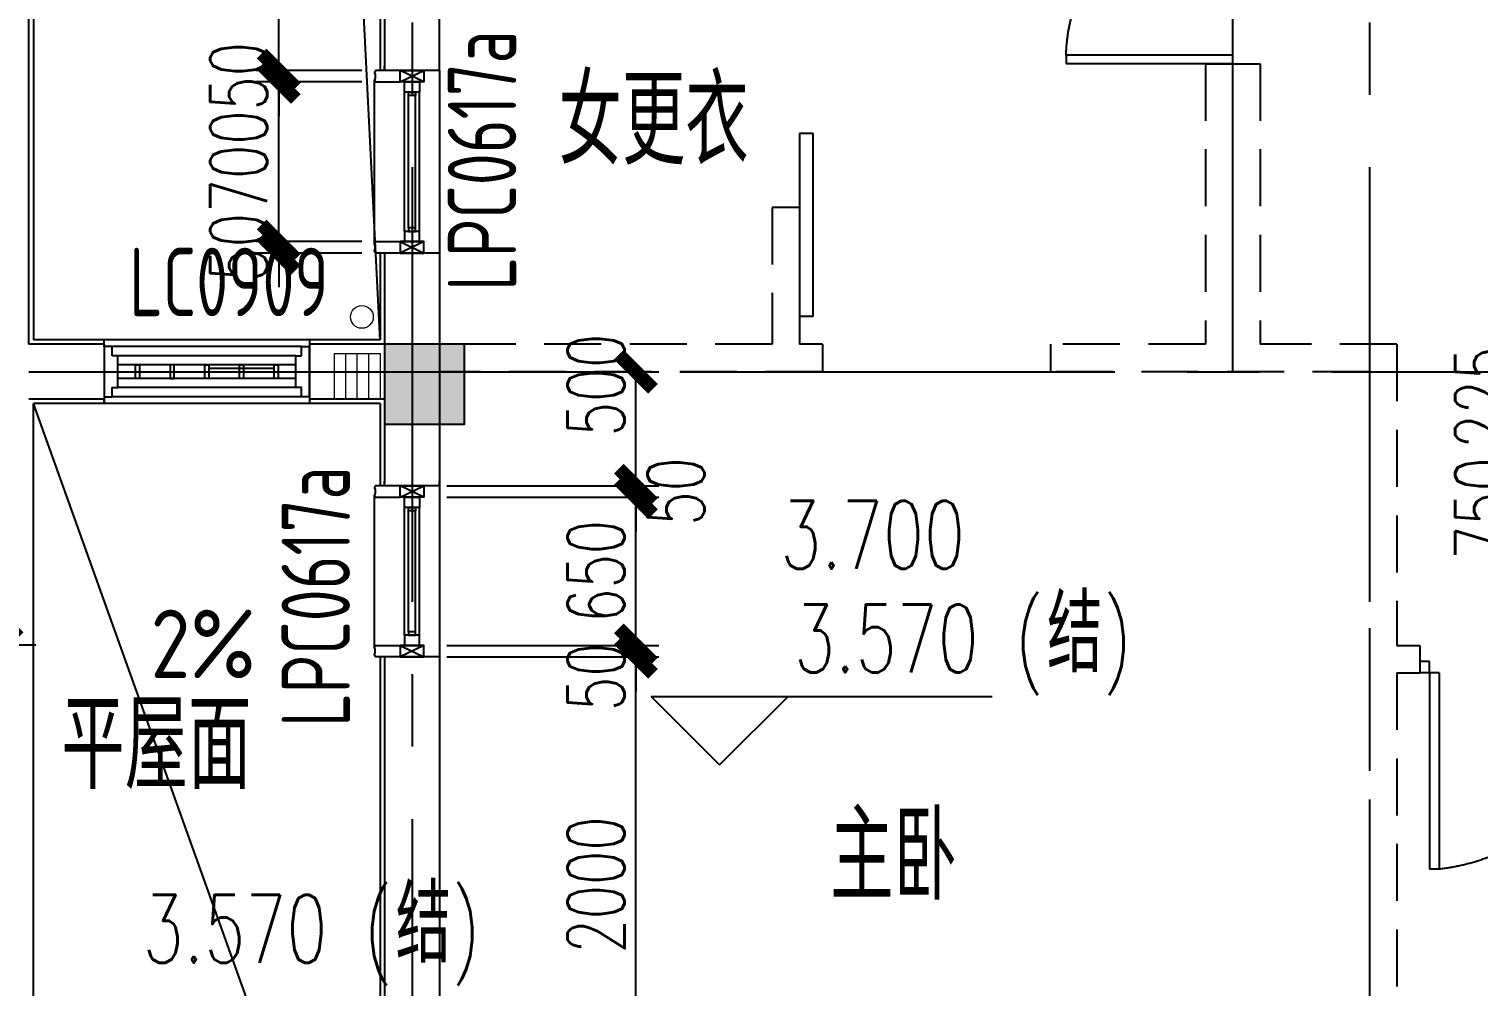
# Model space of a CAD drawing. Extents: x 296441 to 853063, y 459050 to 1117990.
# Drawn here: x 620218 to 626574, y 653177 to 657372 of the extents above; entities that cross this region are included whole.
import ezdxf

# ---------------------------------------------------------------- set-up
doc = ezdxf.new("R2010")
doc.units = 0
doc.header["$LTSCALE"] = 1000
for name, pattern in [('14-GRID$0$CENTER2', [28.575, 19.05, -3.175, 3.175, -3.175]), ('DZ-3-PLAN-FL01$0$DASHED2', [0.375, 0.25, -0.125]), ('E2-E3-FL02$0$E1-FL02$0$$5$CENTER2', [28.575, 19.05, -3.175, 3.175, -3.175]), ('E2-E3-FL02$0$E1-FL02$0$HIDDEN2', [4.7625, 3.175, -1.5875])]:
    doc.linetypes.add(name, pattern=pattern)
for name, color, linetype in [('0-COL-H1', 170, 'Continuous'), ('14-GRID$0$G-GRID', 9, '14-GRID$0$CENTER2'), ('DIM_ELEV', 3, 'Continuous'), ('DIM_SYMB', 3, 'Continuous'), ('DZ-3-PLAN-FL01$0$A-WALL', 1, 'Continuous'), ('DZ-TEXT-FL01$0$A-ROOM-IDEN', 4, 'Continuous'), ('E-TEXT-BS01-MI-14$0$A-WIND-IDEN', 33, 'Continuous'), ('E2-E3-FL02$0$E1-FL02$0$A-DOOR-IDEN', 115, 'Continuous'), ('E2-E3-FL02$0$E1-FL02$0$A-HOLE', 211, 'Continuous'), ('E2-E3-FL02$0$E1-FL02$0$A-OVLK', 140, 'Continuous'), ('E2-E3-FL02$0$E1-FL02$0$A-SECT-WIND', 155, 'Continuous'), ('E2-E3-FL02$0$E1-FL02$0$A-SECT-WOOD', 17, 'Continuous'), ('E2-E3-FL02$0$E1-FL02$0$A-WALL', 1, 'Continuous'), ('E2-E3-FL02$0$E1-FL02$0$A-WALL-FNSH', 6, 'Continuous'), ('E2-E3-FL02$0$E1-FL02$0$G-GRID', 9, 'E2-E3-FL02$0$E1-FL02$0$$5$CENTER2'), ('E2-E3-FL02$0$E1-FL02$0$G-XREF', 2, 'Continuous'), ('E2-E3-FL02$0$huachuang-900$0$A-ELEV-XTHIN', 5, 'Continuous'), ('E2-E3-FL02$0$huachuang-900$0$A-ELEV-XTHN-GRAY', 157, 'Continuous'), ('E2-E3-FL02$0$huachuang-900$0$A-SECT-STONE', 42, 'Continuous'), ('E2-E3-FL02$0$huachuang-900$0$A-WIND', 4, 'Continuous'), ('E2-E3-FL02$0$huachuang-900$0$CT-01-CE$0$A-ELEV-MEDM', 4, 'Continuous'), ('E2-E3-FL02$0$menchuangtao1$0$A-DETL-STONE', 42, 'Continuous'), ('E2-E3-FL02$0$menchuangtao1$0$A-WALL', 1, 'Continuous'), ('E2-E3-FL02$0$menchuangtao1$0$A_CUR_FRAME', 112, 'Continuous'), ('E4-FL02$0$A-WALL-FNSH', 6, 'Continuous'), ('E_OTHER', 7, 'Continuous'), ('PUB_TEXT', 7, 'Continuous'), ('WALL', 242, 'Continuous'), ('ZT1_Dim---标注---PM、LM、DY、JD', 252, 'Continuous')]:
    doc.layers.add(name, color=color, linetype=linetype)
doc.layers.add('E2-E3-FL02$0$E1-FL02$0$P-SEWG-EQPM', color=4, linetype='Continuous', lineweight=0)
doc.styles.add('_TCH_DIM', font='SIMPLEX', dxfattribs={"bigfont": 'GBCBIG'})
doc.styles.add('E2-E3-FL02$0$E1-FL02$0$hz', font='simplex', dxfattribs={"width": 0.7, "bigfont": 'hztxt'})
doc.styles.get("Standard").update_dxf_attribs({"font": 'gbenor.shx', "bigfont": 'gbcbig.shx'})
doc.styles.add('ZT-DIMSTYLE', font='ROMANS.shx', dxfattribs={"width": 0.7, "bigfont": 'CHINESE.shx'})
doc.dimstyles.new('ZT-DIM100', dxfattribs={"dimscale": 100, "dimtxt": 2.5, "dimasz": 1.5, "dimexe": 1, "dimexo": 1, "dimgap": 0.5, "dimtad": 1, "dimdec": 0, "dimdsep": 46, "dimtxsty": 'ZT-DIMSTYLE', "dimblk": 'ARCHTICK', "dimcen": 2.5, "dimclrd": 175, "dimclre": 175, "dimclrt": 7, "dimazin": 2, "dimtfac": 1, "dimtix": 1, "dimtmove": 2, "dimatfit": 3, "dimfxl": 0, "dimarcsym": 0})

# ---------------------------------------------------------------- blocks, each defined once
blk = doc.blocks.new('224f')
at = {"layer": 'DIM_ELEV'}
for p, q in [((823692, 332469.2), (823392, 332769.2)), ((823392, 332769.2), (824888, 332769.2)), ((823692, 332469.2), (823992, 332769.2))]:
    blk.add_line(p, q, dxfattribs=at)
at = {"layer": 'DIM_SYMB'}
blk.add_lwpolyline([(821424.3, 333231.2, 0, 0, 0), (821606.6, 333627.2, 80, 0, 0), (821732, 333899.7, 0, 0, 0)], format="xyseb", dxfattribs=at)
at = {"layer": 'DZ-TEXT-FL01$0$A-ROOM-IDEN'}
for s, p in [('女更衣', (822986, 335100.3)), ('平屋面', (820804.8, 332363)), ('主卧', (824177, 331876.1))]:
    blk.add_text(s, height=385.82, dxfattribs=at).set_placement(p)
at = {"layer": 'E-TEXT-BS01-MI-14$0$A-WIND-IDEN', "color": 2, "width": 0.8}
for p in [(822799.8, 334547.7), (822070.5, 332636.1)]:
    blk.add_text('LPC0617a', height=300, rotation=90, dxfattribs=at).set_placement(p)
at = {"layer": 'E-TEXT-BS01-MI-14$0$A-WIND-IDEN', "width": 0.8}
blk.add_text('LC0909', height=300, dxfattribs=at).set_placement((821102.2, 334436.1))
at = {"layer": 'PUB_TEXT', "style": '_TCH_DIM', "width": 0.705882}
for s, p in [('3.700', (823958, 333329.2)), ('(', (824988, 332874.2)), (')', (825373.7, 332874.2)), ('3.570', (824018, 332874.2)), ('(', (822131.3, 331601.9)), (')', (822517, 331601.9)), ('3.570', (821161.3, 331601.9))]:
    blk.add_text(s, height=297.5, dxfattribs=at).set_placement(p)
at = {"layer": 'PUB_TEXT', "style": '_TCH_DIM'}
for p in [(825128, 332874.2), (822271.3, 331601.9)]:
    blk.add_text('结', height=337.6, dxfattribs=at).set_placement(p)
at = {"layer": 'PUB_TEXT'}
blk.add_text('2%', height=300, dxfattribs=at).set_placement((821196, 332849.4))
blk = doc.blocks.new('G1二层')
at = {"layer": 'E4-FL02$0$A-WALL-FNSH'}
for p, q in [((757048.3, 335475.4), (757048.3, 332775.4)), ((757048.3, 322895.4), (757048.3, 332495.4))]:
    blk.add_line(p, q, dxfattribs=at)
at = {"layer": 'WALL'}
blk.add_line((757028.3, 332755.4), (757028.3, 335455.4), dxfattribs=at)
blk = doc.blocks.new('E2-E3-FL02$0$huachuang-900')
at = {"layer": 'E2-E3-FL02$0$huachuang-900$0$A-ELEV-XTHIN'}
for p, q in [((-110, 865), (-110, 35)), ((-70, 840), (-70, 60)), ((70, 840), (70, 60)), ((110, 865), (110, 35))]:
    blk.add_line(p, q, dxfattribs=at)
at = {"layer": 'E2-E3-FL02$0$huachuang-900$0$A-ELEV-XTHN-GRAY'}
blk.add_line((15.1, 459), (15.1, 745.5), dxfattribs=at)
at = {"layer": 'E2-E3-FL02$0$huachuang-900$0$A-SECT-STONE'}
blk.add_line((-110, 900), (110, 900), dxfattribs=at)
for points in [[(70, 865), (110, 865), (110, 900), (-110, 900), (-110, 865), (-70, 865), (-70, 840), (-30, 840), (-30, 840), (-5.8, 840), (5, 840), (5.8, 840), (30, 840), (30, 840), (70, 840)], [(30, 763.5), (-30, 763.5), (-30, 763.5), (-30, 745.5), (-30, 745.5), (30, 745.5)], [(30, 611.2), (-30, 611.2), (-30, 611.2), (-30, 593.2), (-30, 593.2), (30, 593.2)], [(30, 459), (-30, 459), (-30, 459), (-30, 441), (-30, 441), (30, 441)], [(30, 288.8), (-30, 288.8), (-30, 288.8), (-30, 306.8), (-30, 306.8), (30, 306.8)], [(30, 154.5), (-30, 154.5), (-30, 154.5), (-30, 136.5), (-30, 136.5), (30, 136.5)], [(70, 35), (110, 35), (110, 0), (-110, 0), (-110, 35), (-70, 35), (-70, 60), (-30, 60), (-30, 60), (-5.8, 60), (5.8, 60), (5.8, 60), (30, 60), (30, 60), (70, 60)]]:
    blk.add_lwpolyline(points, close=True, dxfattribs=at)
at = {"layer": 'E2-E3-FL02$0$huachuang-900$0$A-WIND'}
for p, q in [((-30, 840), (-30, 60)), ((30, 840), (30, 60))]:
    blk.add_line(p, q, dxfattribs=at)
at = {"layer": 'E2-E3-FL02$0$huachuang-900$0$CT-01-CE$0$A-ELEV-MEDM'}
for p, q in [((-140, 900), (-140, 0)), ((-110, 900), (-140, 900)), ((140, 900), (110, 900)), ((140, 900), (140, 0)), ((-110, 0), (-140, 0)), ((110, 0), (140, 0))]:
    blk.add_line(p, q, dxfattribs=at)
blk = doc.blocks.new('E2-E3-FL02$0$E1-FL02$0$G-PLAN-FL01$0$KM-900')
for p, q in [((0, -40), (0, 0)), ((47.4, -40), (47.4, 0)), ((47.4, -40), (0, -40)), ((47.4, -80), (47.4, -40)), ((862.7, -80), (862.7, -40)), ((0, -812.6), (0, -852.6)), ((47.4, -812.6), (0, -812.6)), ((47.4, -812.6), (47.4, -852.6))]:
    blk.add_line(p, q)
at = {"linetype": 'E2-E3-FL02$0$E1-FL02$0$HIDDEN2'}
for p, q in [((47.4, -40), (862.7, -40)), ((47.4, -80), (862.7, -80))]:
    blk.add_line(p, q, dxfattribs=at)
blk.add_arc((47.4, 7.4), 820, 270, 353.88371, dxfattribs=at)
blk = doc.blocks.new('E2-E3-FL02$0$E1-FL02$0$1500-door-in')
at = {"linetype": 'E2-E3-FL02$0$E1-FL02$0$HIDDEN2'}
for p, q in [((0, 0), (0, -731.25)), ((0, 0), (37.5, 0)), ((37.5, 0), (37.5, -731.25)), ((1462.5, 0), (1462.5, -731.25)), ((1500, 0), (1462.5, 0)), ((1500, 0), (1500, -731.25)), ((37.5, -731.25), (0, -731.25)), ((1462.5, -731.25), (1500, -731.25))]:
    blk.add_line(p, q, dxfattribs=at)
for centre, start, end in [((18.75, 0), 271.469284, 0), ((1481.25, 0), 180, 268.530716)]:
    blk.add_arc(centre, 731.25, start, end, dxfattribs=at)
blk = doc.blocks.new('E2-E3-FL02$0$menchuangtao1')
at = {"layer": 'E2-E3-FL02$0$menchuangtao1$0$A-DETL-STONE'}
blk.add_lwpolyline([(-10, -52.5), (-10, -159.2, -0.471625), (-15, -162.1, -0.528396), (-19.5, -164.7, 0.241692), (-50.5, -164.7, -0.528396), (-55, -162.1, -0.471625), (-60, -159.2), (-60, -52.5)], format="xyb", close=True, dxfattribs=at)
at = {"layer": 'E2-E3-FL02$0$menchuangtao1$0$A-WALL'}
for p, q in [((-10, 120), (-10, -120)), ((-10, 120), (10, 120)), ((-10, -120), (10, -120))]:
    blk.add_line(p, q, dxfattribs=at)
at = {"layer": 'E2-E3-FL02$0$menchuangtao1$0$A_CUR_FRAME'}
for p, q in [((-60, -52.5), (-10, 52.5)), ((-60, 52.5), (-10, -52.5))]:
    blk.add_line(p, q, dxfattribs=at)
blk.add_lwpolyline([(-10, -52.5), (-10, 52.5), (-60, 52.5), (-60, -52.5)], close=True, dxfattribs=at)
blk = doc.blocks.new('*U155')
at = {"layer": 'E2-E3-FL02$0$E1-FL02$0$A-SECT-WIND'}
for p, q in [((45, 32.5), (605, 32.5)), ((60, 15), (590, 15)), ((45, -32.5), (605, -32.5)), ((60, -15), (590, -15))]:
    blk.add_line(p, q, dxfattribs=at)
at = {"layer": 'E2-E3-FL02$0$E1-FL02$0$A-SECT-WOOD'}
for points in [[(0, 32.5), (45, 32.5), (45, -32.5), (0, -32.5)], [(60, 15), (60, -15), (45, -15), (45, 15)], [(590, 15), (590, -15), (605, -15), (605, 15)], [(650, 32.5), (605, 32.5), (605, -32.5), (650, -32.5)]]:
    blk.add_lwpolyline(points, close=True, dxfattribs=at)
blk = doc.blocks.new('E2-E3-FL02$0$E1-FL02$0$$PS002_0')
at = {"color": 0}
for p, q in [((-0.25, -0.5), (-0.25, 0.5)), ((0, -0.5), (0, 0.5)), ((0.25, -0.5), (0.25, 0.5))]:
    blk.add_line(p, q, dxfattribs=at)
blk.add_lwpolyline([(-0.5, -0.5), (0.5, -0.5), (0.5, 0.5), (-0.5, 0.5)], close=True, dxfattribs=at)
at = {"color": 0, "style": 'E2-E3-FL02$0$E1-FL02$0$hz', "width": 0.7, "flags": 1}
for tag, p in [('UNIT', (0, 0)), ('SPEC', (0, -0.002)), ('WHAT', (0, -0.003))]:
    blk.add_attdef(tag, p, '', height=0.001, dxfattribs=at)
blk = doc.blocks.new('*U157')
at = {"layer": 'E2-E3-FL02$0$E1-FL02$0$A-SECT-WIND'}
for p, q in [((45, 32.5), (655, 32.5)), ((60, 15), (640, 15)), ((45, -32.5), (655, -32.5)), ((60, -15), (640, -15))]:
    blk.add_line(p, q, dxfattribs=at)
at = {"layer": 'E2-E3-FL02$0$E1-FL02$0$A-SECT-WOOD'}
for points in [[(0, 32.5), (45, 32.5), (45, -32.5), (0, -32.5)], [(60, 15), (60, -15), (45, -15), (45, 15)], [(640, 15), (640, -15), (655, -15), (655, 15)], [(700, 32.5), (655, 32.5), (655, -32.5), (700, -32.5)]]:
    blk.add_lwpolyline(points, close=True, dxfattribs=at)
blk = doc.blocks.new('FF12')
at = {"layer": 'DIM_SYMB', "color": 8}
blk.add_lwpolyline([(665506.2, 98345.5), (663986.2, 102585.5)], dxfattribs=at)
at = {"layer": 'DZ-3-PLAN-FL01$0$A-WALL', "color": 33, "linetype": 'DZ-3-PLAN-FL01$0$DASHED2'}
for p, q in [((669126.2, 104075.5), (669126.2, 102845.5)), ((669126.2, 104075.5), (669366.2, 104075.5)), ((669366.2, 104075.5), (669366.2, 102845.5)), ((667226.2, 103445.5), (667226.2, 102845.5)), ((667346.2, 103445.5), (667226.2, 103445.5)), ((667346.2, 103445.5), (667346.2, 102845.5)), ((667226.2, 102845.5), (665766.2, 102845.5)), ((667446.2, 102845.5), (667346.2, 102845.5)), ((667446.2, 102845.5), (667446.2, 102725.5)), ((669126.2, 102845.5), (668446.2, 102845.5)), ((668446.2, 102845.5), (668446.2, 102725.5)), ((669966.2, 102845.5), (669366.2, 102845.5)), ((669966.2, 102845.5), (669966.2, 101525.5)), ((667446.2, 102725.5), (665766.2, 102725.5)), ((669846.2, 102725.5), (668446.2, 102725.5)), ((669846.2, 102725.5), (669846.2, 98345.5)), ((669966.2, 101525.5), (670066.2, 101525.5)), ((670066.2, 101525.5), (670066.2, 101405.5)), ((669966.2, 101405.5), (670066.2, 101405.5)), ((669966.2, 101405.5), (669966.2, 98345.5))]:
    blk.add_line(p, q, dxfattribs=at)
at = {"layer": 'E2-E3-FL02$0$E1-FL02$0$A-DOOR-IDEN', "linetype": 'E2-E3-FL02$0$E1-FL02$0$HIDDEN2'}
blk.add_lwpolyline([(667346.2, 102968.8), (667406.2, 102968.8), (667406.2, 103768.8), (667346.2, 103768.8)], close=True, dxfattribs=at)
at = {"layer": 'E2-E3-FL02$0$E1-FL02$0$A-HOLE'}
blk.add_lwpolyline([(665506.2, 102865.5), (665226.2, 108435.5), (664236.2, 108885.5)], dxfattribs=at)
at = {"layer": 'E2-E3-FL02$0$E1-FL02$0$A-OVLK'}
for p, q in [((665766.2, 104045.5), (665766.2, 103235.5)), ((665481.2, 103287.4), (665481.2, 104003.6)), ((665766.2, 102235.5), (665766.2, 101465.5)), ((665481.2, 101517.4), (665481.2, 102183.6))]:
    blk.add_line(p, q, dxfattribs=at)
at = {"layer": 'E2-E3-FL02$0$E1-FL02$0$A-WALL'}
for p, q in [((665526.2, 105015.5), (665526.2, 104045.5)), ((665766.2, 104045.5), (665766.2, 105015.5)), ((665766.2, 103465.5), (665766.2, 102235.5)), ((665526.2, 103235.5), (665526.2, 102845.5)), ((665766.2, 103235.5), (665766.2, 102235.5)), ((665526.2, 103203), (665526.2, 102845.5)), ((664296.2, 102845.5), (663966.2, 102845.5)), ((664296.2, 102845.5), (664296.2, 102605.5)), ((665526.2, 102845.5), (665196.2, 102845.5)), ((665196.2, 102845.5), (665196.2, 102605.5)), ((664296.2, 102605.5), (663966.2, 102605.5)), ((665526.2, 102605.5), (665196.2, 102605.5)), ((665526.2, 102605.5), (665526.2, 102235.5)), ((665526.2, 101465.5), (665526.2, 99485.5)), ((665766.2, 101465.5), (665766.2, 99485.5))]:
    blk.add_line(p, q, dxfattribs=at)
at = {"layer": 'E2-E3-FL02$0$E1-FL02$0$A-WALL-FNSH'}
for p, q in [((665506.2, 105005.5), (665506.2, 104045.5)), ((665506.2, 103245.5), (665506.2, 102865.5)), ((665506.2, 103213), (665506.2, 102865.5)), ((664296.2, 102865.5), (663986.2, 102865.5)), ((665506.2, 102865.5), (665196.2, 102865.5)), ((664296.2, 102585.5), (663986.2, 102585.5)), ((664296.2, 102585.5), (664296.2, 102605.5)), ((665196.2, 102605.5), (665196.2, 102585.5)), ((665506.2, 102585.5), (665196.2, 102585.5)), ((665506.2, 102585.5), (665506.2, 102225.5)), ((665506.2, 101475.5), (665506.2, 99475.5))]:
    blk.add_line(p, q, dxfattribs=at)
at = {"layer": 'E2-E3-FL02$0$E1-FL02$0$G-GRID'}
blk.add_line((669246.2, 102725.5), (669246.2, 106925.5), dxfattribs=at)
at = {"layer": 'E2-E3-FL02$0$E1-FL02$0$P-SEWG-EQPM'}
blk.add_circle((665426.2, 102965.5), 50, dxfattribs=at)
at = {"xscale": -1, "rotation": 270}
blk.add_blockref('*U157', (665646.2, 103295.5), dxfattribs=at)
at = {"layer": 'E2-E3-FL02$0$E1-FL02$0$A-DOOR-IDEN', "extrusion": (0, 0, -1), "zscale": -1, "rotation": 90}
blk.add_blockref('E2-E3-FL02$0$E1-FL02$0$1500-door-in', (-669246.2, 104075.5), dxfattribs=at)
at = {"layer": 'E2-E3-FL02$0$E1-FL02$0$A-DOOR-IDEN', "extrusion": (0, 0, -1), "xscale": 1.055555555503815, "yscale": 1.055555555503815, "zscale": -1.055555555503815, "rotation": 270}
blk.add_blockref('E2-E3-FL02$0$E1-FL02$0$G-PLAN-FL01$0$KM-900', (-670066.2, 101455.5), dxfattribs=at)
at = {"layer": 'E2-E3-FL02$0$E1-FL02$0$G-XREF', "xscale": -1, "rotation": 270}
blk.add_blockref('E2-E3-FL02$0$menchuangtao1', (665646.2, 104055.5), dxfattribs=at)
at = {"layer": 'E2-E3-FL02$0$E1-FL02$0$G-XREF', "extrusion": (0, 0, -1), "xscale": -1, "zscale": -1, "rotation": 90}
blk.add_blockref('E2-E3-FL02$0$menchuangtao1', (-665646.2, 103235.5), dxfattribs=at)
at = {"layer": 'E2-E3-FL02$0$E1-FL02$0$G-XREF', "extrusion": (0, 0, -1), "zscale": -1, "rotation": 90}
for name, p in [('E2-E3-FL02$0$huachuang-900', (-664296.2, 102725.5)), ('E2-E3-FL02$0$menchuangtao1', (-665646.2, 102235.5)), ('*U155', (-665646.2, 101525.5))]:
    blk.add_blockref(name, p, dxfattribs=at)
at = {"layer": 'E2-E3-FL02$0$E1-FL02$0$G-XREF', "rotation": 270}
blk.add_blockref('E2-E3-FL02$0$menchuangtao1', (665646.2, 101465.5), dxfattribs=at)
at = {"layer": 'E2-E3-FL02$0$E1-FL02$0$P-SEWG-EQPM', "extrusion": (0, 0, -1), "xscale": 200, "yscale": 200, "zscale": -200}
blk.add_blockref('E2-E3-FL02$0$E1-FL02$0$$PS002_0', (-665406.2, 102705.5), dxfattribs=at)
blk = doc.blocks.new('_ArchTick')
at = {"color": 0, "linetype": 'ByBlock', "const_width": 0.4}
blk.add_lwpolyline([(-0.5, -0.5), (0.5, 0.5)], dxfattribs=at)
blk = doc.blocks.new('*D993')
at = {"layer": 'Defpoints', "color": 0, "ltscale": 1000, "transparency": 16777216}
for p in [(621951, 655869.5), (622880.7, 655869.5), (621951, 655369.5)]:
    blk.add_point(p, dxfattribs=at)
at = {"layer": 'ZT1_Dim---标注---PM、LM、DY、JD', "color": 175, "linetype": 'ByBlock', "lineweight": -2, "ltscale": 1000, "transparency": 16777216}
for p, q in [((622051, 655869.5), (622980.7, 655869.5)), ((622880.7, 655369.5), (622880.7, 655869.5)), ((622051, 655369.5), (622980.7, 655369.5))]:
    blk.add_line(p, q, dxfattribs=at)
at = {"layer": 'ZT1_Dim---标注---PM、LM、DY、JD', "color": 175, "lineweight": -2, "ltscale": 1000, "transparency": 16777216, "xscale": 150, "yscale": 150, "zscale": 150}
for p, rotation in [((622880.7, 655869.5), 90), ((622880.7, 655369.5), 270)]:
    blk.add_blockref('_ArchTick', p, dxfattribs=dict(at, rotation=rotation))
at = {"layer": 'ZT1_Dim---标注---PM、LM、DY、JD', "color": 7, "ltscale": 1000, "transparency": 16777216, "insert": (622705.7, 655811.1), "char_height": 250, "attachment_point": 5, "rotation": 90, "style": 'ZT-DIMSTYLE'}
blk.add_mtext('500', dxfattribs=at)
blk = doc.blocks.new('*D994')
at = {"layer": 'Defpoints', "color": 0, "ltscale": 1000, "transparency": 16777216}
for p in [(621951, 655369.5), (622880.7, 655369.5), (621951, 655319.5)]:
    blk.add_point(p, dxfattribs=at)
at = {"layer": 'ZT1_Dim---标注---PM、LM、DY、JD', "color": 175, "linetype": 'ByBlock', "lineweight": -2, "ltscale": 1000, "transparency": 16777216}
for p, q in [((622880.7, 655369.5), (622880.7, 655519.5)), ((622051, 655369.5), (622980.7, 655369.5)), ((622880.7, 655319.5), (622880.7, 655369.5)), ((622051, 655319.5), (622980.7, 655319.5)), ((622880.7, 655319.5), (622880.7, 655169.5))]:
    blk.add_line(p, q, dxfattribs=at)
at = {"layer": 'ZT1_Dim---标注---PM、LM、DY、JD', "color": 175, "lineweight": -2, "ltscale": 1000, "transparency": 16777216, "xscale": 150, "yscale": 150, "zscale": 150}
for p, rotation in [((622880.7, 655369.5), 270), ((622880.7, 655319.5), 90)]:
    blk.add_blockref('_ArchTick', p, dxfattribs=dict(at, rotation=rotation))
at = {"layer": 'ZT1_Dim---标注---PM、LM、DY、JD', "color": 7, "ltscale": 1000, "transparency": 16777216, "insert": (623055.7, 655344.5), "char_height": 250, "attachment_point": 5, "rotation": 90, "style": 'ZT-DIMSTYLE'}
blk.add_mtext('50', dxfattribs=at)
blk = doc.blocks.new('*D995')
at = {"layer": 'Defpoints', "color": 0, "ltscale": 1000, "transparency": 16777216}
for p in [(621951, 655319.5), (622880.7, 655319.5), (621951, 654669.5)]:
    blk.add_point(p, dxfattribs=at)
at = {"layer": 'ZT1_Dim---标注---PM、LM、DY、JD', "color": 175, "linetype": 'ByBlock', "lineweight": -2, "ltscale": 1000, "transparency": 16777216}
for p, q in [((622051, 655319.5), (622980.7, 655319.5)), ((622880.7, 654669.5), (622880.7, 655319.5)), ((622051, 654669.5), (622980.7, 654669.5))]:
    blk.add_line(p, q, dxfattribs=at)
at = {"layer": 'ZT1_Dim---标注---PM、LM、DY、JD', "color": 175, "lineweight": -2, "ltscale": 1000, "transparency": 16777216, "xscale": 150, "yscale": 150, "zscale": 150}
for p, rotation in [((622880.7, 655319.5), 90), ((622880.7, 654669.5), 270)]:
    blk.add_blockref('_ArchTick', p, dxfattribs=dict(at, rotation=rotation))
at = {"layer": 'ZT1_Dim---标注---PM、LM、DY、JD', "color": 7, "ltscale": 1000, "transparency": 16777216, "insert": (622705.7, 654994.5), "char_height": 250, "attachment_point": 5, "rotation": 90, "style": 'ZT-DIMSTYLE'}
blk.add_mtext('650', dxfattribs=at)
blk = doc.blocks.new('*D996')
at = {"layer": 'Defpoints', "color": 0, "ltscale": 1000, "transparency": 16777216}
for p in [(621951, 654669.5), (622880.7, 654669.5), (621951, 654619.5)]:
    blk.add_point(p, dxfattribs=at)
at = {"layer": 'ZT1_Dim---标注---PM、LM、DY、JD', "color": 175, "linetype": 'ByBlock', "lineweight": -2, "ltscale": 1000, "transparency": 16777216}
for p, q in [((622880.7, 654669.5), (622880.7, 654819.5)), ((622051, 654669.5), (622980.7, 654669.5)), ((622880.7, 654619.5), (622880.7, 654669.5)), ((622051, 654619.5), (622980.7, 654619.5)), ((622880.7, 654619.5), (622880.7, 654469.5))]:
    blk.add_line(p, q, dxfattribs=at)
at = {"layer": 'ZT1_Dim---标注---PM、LM、DY、JD', "color": 175, "lineweight": -2, "ltscale": 1000, "transparency": 16777216, "xscale": 150, "yscale": 150, "zscale": 150}
for p, rotation in [((622880.7, 654669.5), 270), ((622880.7, 654619.5), 90)]:
    blk.add_blockref('_ArchTick', p, dxfattribs=dict(at, rotation=rotation))
at = {"layer": 'ZT1_Dim---标注---PM、LM、DY、JD', "color": 7, "ltscale": 1000, "transparency": 16777216, "insert": (622705.7, 654532), "char_height": 250, "attachment_point": 5, "rotation": 90, "style": 'ZT-DIMSTYLE'}
blk.add_mtext('50', dxfattribs=at)
blk = doc.blocks.new('*D997')
at = {"layer": 'Defpoints', "color": 0, "ltscale": 1000, "transparency": 16777216}
for p in [(621951, 654619.5), (622880.7, 654619.5), (621951, 652619.5)]:
    blk.add_point(p, dxfattribs=at)
at = {"layer": 'ZT1_Dim---标注---PM、LM、DY、JD', "color": 175, "linetype": 'ByBlock', "lineweight": -2, "ltscale": 1000, "transparency": 16777216}
for p, q in [((622051, 654619.5), (622980.7, 654619.5)), ((622880.7, 652619.5), (622880.7, 654619.5)), ((622051, 652619.5), (622980.7, 652619.5))]:
    blk.add_line(p, q, dxfattribs=at)
at = {"layer": 'ZT1_Dim---标注---PM、LM、DY、JD', "color": 175, "lineweight": -2, "ltscale": 1000, "transparency": 16777216, "xscale": 150, "yscale": 150, "zscale": 150}
for p, rotation in [((622880.7, 654619.5), 90), ((622880.7, 652619.5), 270)]:
    blk.add_blockref('_ArchTick', p, dxfattribs=dict(at, rotation=rotation))
at = {"layer": 'ZT1_Dim---标注---PM、LM、DY、JD', "color": 7, "ltscale": 1000, "transparency": 16777216, "insert": (622705.7, 653619.5), "char_height": 250, "attachment_point": 5, "rotation": 90, "style": 'ZT-DIMSTYLE'}
blk.add_mtext('2000', dxfattribs=at)
blk = doc.blocks.new('*D1014')
at = {"layer": 'Defpoints', "color": 0, "ltscale": 1000, "transparency": 16777216}
for p in [(621313.8, 658149.5), (621778.5, 658149.5), (621778.5, 657189.5)]:
    blk.add_point(p, dxfattribs=at)
at = {"layer": 'ZT1_Dim---标注---PM、LM、DY、JD', "color": 175, "linetype": 'ByBlock', "lineweight": -2, "ltscale": 1000, "transparency": 16777216}
for p, q in [((621678.5, 658149.5), (621213.8, 658149.5)), ((621313.8, 657189.5), (621313.8, 658149.5)), ((621678.5, 657189.5), (621213.8, 657189.5))]:
    blk.add_line(p, q, dxfattribs=at)
at = {"layer": 'ZT1_Dim---标注---PM、LM、DY、JD', "color": 175, "lineweight": -2, "ltscale": 1000, "transparency": 16777216, "xscale": 150, "yscale": 150, "zscale": 150}
for p, rotation in [((621313.8, 658149.5), 90), ((621313.8, 657189.5), 270)]:
    blk.add_blockref('_ArchTick', p, dxfattribs=dict(at, rotation=rotation))
at = {"layer": 'ZT1_Dim---标注---PM、LM、DY、JD', "color": 7, "ltscale": 1000, "transparency": 16777216, "insert": (621138.8, 657669.5), "char_height": 250, "attachment_point": 5, "rotation": 90, "style": 'ZT-DIMSTYLE'}
blk.add_mtext('960', dxfattribs=at)
blk = doc.blocks.new('*D1015')
at = {"layer": 'Defpoints', "color": 0, "ltscale": 1000, "transparency": 16777216}
for p in [(621313.8, 657189.5), (621778.5, 657189.5), (621778.5, 657139.5)]:
    blk.add_point(p, dxfattribs=at)
at = {"layer": 'ZT1_Dim---标注---PM、LM、DY、JD', "color": 175, "linetype": 'ByBlock', "lineweight": -2, "ltscale": 1000, "transparency": 16777216}
for p, q in [((621313.8, 657189.5), (621313.8, 657339.5)), ((621678.5, 657189.5), (621213.8, 657189.5)), ((621313.8, 657139.5), (621313.8, 657189.5)), ((621678.5, 657139.5), (621213.8, 657139.5)), ((621313.8, 657139.5), (621313.8, 656989.5))]:
    blk.add_line(p, q, dxfattribs=at)
at = {"layer": 'ZT1_Dim---标注---PM、LM、DY、JD', "color": 175, "lineweight": -2, "ltscale": 1000, "transparency": 16777216, "xscale": 150, "yscale": 150, "zscale": 150}
for p, rotation in [((621313.8, 657189.5), 270), ((621313.8, 657139.5), 90)]:
    blk.add_blockref('_ArchTick', p, dxfattribs=dict(at, rotation=rotation))
at = {"layer": 'ZT1_Dim---标注---PM、LM、DY、JD', "color": 7, "ltscale": 1000, "transparency": 16777216, "insert": (621138.8, 657164.5), "char_height": 250, "attachment_point": 5, "rotation": 90, "style": 'ZT-DIMSTYLE'}
blk.add_mtext('50', dxfattribs=at)
blk = doc.blocks.new('*D1016')
at = {"layer": 'Defpoints', "color": 0, "ltscale": 1000, "transparency": 16777216}
for p in [(621313.8, 657139.5), (621778.5, 657139.5), (621778.5, 656439.5)]:
    blk.add_point(p, dxfattribs=at)
at = {"layer": 'ZT1_Dim---标注---PM、LM、DY、JD', "color": 175, "linetype": 'ByBlock', "lineweight": -2, "ltscale": 1000, "transparency": 16777216}
for p, q in [((621678.5, 657139.5), (621213.8, 657139.5)), ((621313.8, 656439.5), (621313.8, 657139.5)), ((621678.5, 656439.5), (621213.8, 656439.5))]:
    blk.add_line(p, q, dxfattribs=at)
at = {"layer": 'ZT1_Dim---标注---PM、LM、DY、JD', "color": 175, "lineweight": -2, "ltscale": 1000, "transparency": 16777216, "xscale": 150, "yscale": 150, "zscale": 150}
for p, rotation in [((621313.8, 657139.5), 90), ((621313.8, 656439.5), 270)]:
    blk.add_blockref('_ArchTick', p, dxfattribs=dict(at, rotation=rotation))
at = {"layer": 'ZT1_Dim---标注---PM、LM、DY、JD', "color": 7, "ltscale": 1000, "transparency": 16777216, "insert": (621138.8, 656789.5), "char_height": 250, "attachment_point": 5, "rotation": 90, "style": 'ZT-DIMSTYLE'}
blk.add_mtext('700', dxfattribs=at)
blk = doc.blocks.new('*D1017')
at = {"layer": 'Defpoints', "color": 0, "ltscale": 1000, "transparency": 16777216}
for p in [(621313.8, 656439.5), (621778.5, 656439.5), (621778.5, 656389.5)]:
    blk.add_point(p, dxfattribs=at)
at = {"layer": 'ZT1_Dim---标注---PM、LM、DY、JD', "color": 175, "linetype": 'ByBlock', "lineweight": -2, "ltscale": 1000, "transparency": 16777216}
for p, q in [((621313.8, 656439.5), (621313.8, 656589.5)), ((621678.5, 656439.5), (621213.8, 656439.5)), ((621313.8, 656389.5), (621313.8, 656439.5)), ((621678.5, 656389.5), (621213.8, 656389.5)), ((621313.8, 656389.5), (621313.8, 656239.5))]:
    blk.add_line(p, q, dxfattribs=at)
at = {"layer": 'ZT1_Dim---标注---PM、LM、DY、JD', "color": 175, "lineweight": -2, "ltscale": 1000, "transparency": 16777216, "xscale": 150, "yscale": 150, "zscale": 150}
for p, rotation in [((621313.8, 656439.5), 270), ((621313.8, 656389.5), 90)]:
    blk.add_blockref('_ArchTick', p, dxfattribs=dict(at, rotation=rotation))
at = {"layer": 'ZT1_Dim---标注---PM、LM、DY、JD', "color": 7, "ltscale": 1000, "transparency": 16777216, "insert": (621138.8, 656414.5), "char_height": 250, "attachment_point": 5, "rotation": 90, "style": 'ZT-DIMSTYLE'}
blk.add_mtext('50', dxfattribs=at)
blk = doc.blocks.new('*D1820')
at = {"layer": 'Defpoints', "color": 0, "ltscale": 1000, "transparency": 16777216}
for p in [(620098.5, 654672.8), (619828.5, 654189.5, 0), (620098.5, 654189.5)]:
    blk.add_point(p, dxfattribs=at)
at = {"layer": 'ZT1_Dim---标注---PM、LM、DY、JD', "color": 175, "linetype": 'ByBlock', "lineweight": -2, "ltscale": 1000, "transparency": 16777216}
for p, q in [((619828.5, 654289.5), (619828.5, 654772.8)), ((620098.5, 654289.5), (620098.5, 654772.8)), ((619828.5, 654672.8), (619678.5, 654672.8)), ((619828.5, 654672.8), (620098.5, 654672.8)), ((620098.5, 654672.8), (620248.5, 654672.8))]:
    blk.add_line(p, q, dxfattribs=at)
at = {"layer": 'ZT1_Dim---标注---PM、LM、DY、JD', "color": 175, "lineweight": -2, "ltscale": 1000, "transparency": 16777216, "xscale": 150, "yscale": 150, "zscale": 150}
blk.add_blockref('_ArchTick', (619828.5, 654672.8), dxfattribs=at)
at = {"layer": 'ZT1_Dim---标注---PM、LM、DY、JD', "color": 175, "lineweight": -2, "ltscale": 1000, "transparency": 16777216, "xscale": 150, "yscale": 150, "zscale": 150, "rotation": 180}
blk.add_blockref('_ArchTick', (620098.5, 654672.8), dxfattribs=at)
at = {"layer": 'ZT1_Dim---标注---PM、LM、DY、JD', "color": 7, "ltscale": 1000, "transparency": 16777216, "insert": (619963.5, 654847.8), "char_height": 250, "attachment_point": 5, "style": 'ZT-DIMSTYLE'}
blk.add_mtext('270', dxfattribs=at)
blk = doc.blocks.new('*D1823')
at = {"layer": 'Defpoints', "color": 0, "ltscale": 1000, "transparency": 16777216}
for p in [(626773.2, 655869.5), (627278.5, 655869.5), (627278.5, 655644.5)]:
    blk.add_point(p, dxfattribs=at)
at = {"layer": 'ZT1_Dim---标注---PM、LM、DY、JD', "color": 175, "linetype": 'ByBlock', "lineweight": -2, "ltscale": 1000, "transparency": 16777216}
for p, q in [((626773.2, 655869.5), (626773.2, 656019.5)), ((627178.5, 655869.5), (626673.2, 655869.5)), ((626773.2, 655644.5), (626773.2, 655869.5)), ((627178.5, 655644.5), (626673.2, 655644.5)), ((626773.2, 655644.5), (626773.2, 655494.5))]:
    blk.add_line(p, q, dxfattribs=at)
at = {"layer": 'ZT1_Dim---标注---PM、LM、DY、JD', "color": 175, "lineweight": -2, "ltscale": 1000, "transparency": 16777216, "xscale": 150, "yscale": 150, "zscale": 150}
for p, rotation in [((626773.2, 655869.5), 270), ((626773.2, 655644.5), 90)]:
    blk.add_blockref('_ArchTick', p, dxfattribs=dict(at, rotation=rotation))
at = {"layer": 'ZT1_Dim---标注---PM、LM、DY、JD', "color": 7, "ltscale": 1000, "transparency": 16777216, "insert": (626598.2, 655757), "char_height": 250, "attachment_point": 5, "rotation": 90, "style": 'ZT-DIMSTYLE'}
blk.add_mtext('225', dxfattribs=at)
blk = doc.blocks.new('*D1824')
at = {"layer": 'Defpoints', "color": 0, "ltscale": 1000, "transparency": 16777216}
for p in [(626773.2, 655644.5), (627278.5, 655644.5), (627278.5, 654894.5)]:
    blk.add_point(p, dxfattribs=at)
at = {"layer": 'ZT1_Dim---标注---PM、LM、DY、JD', "color": 175, "linetype": 'ByBlock', "lineweight": -2, "ltscale": 1000, "transparency": 16777216}
for p, q in [((627178.5, 655644.5), (626673.2, 655644.5)), ((626773.2, 654894.5), (626773.2, 655644.5)), ((627178.5, 654894.5), (626673.2, 654894.5))]:
    blk.add_line(p, q, dxfattribs=at)
at = {"layer": 'ZT1_Dim---标注---PM、LM、DY、JD', "color": 175, "lineweight": -2, "ltscale": 1000, "transparency": 16777216, "xscale": 150, "yscale": 150, "zscale": 150}
for p, rotation in [((626773.2, 655644.5), 90), ((626773.2, 654894.5), 270)]:
    blk.add_blockref('_ArchTick', p, dxfattribs=dict(at, rotation=rotation))
at = {"layer": 'ZT1_Dim---标注---PM、LM、DY、JD', "color": 7, "ltscale": 1000, "transparency": 16777216, "insert": (626598.2, 655269.5), "char_height": 250, "attachment_point": 5, "rotation": 90, "style": 'ZT-DIMSTYLE'}
blk.add_mtext('750', dxfattribs=at)

msp = doc.modelspace()

# ---------------------------------------------------------------- linework, layer by layer
at = {"layer": '0-COL-H1'}
msp.add_lwpolyline([(622128.5, 655989.5), (621778.5, 655989.5), (621778.5, 655639.5), (622128.5, 655639.5)], close=True, dxfattribs=at)
at = {"layer": '0-COL-H1', "color": 254}
msp.add_solid([(621778.5, 655639.5), (621778.5, 655989.5), (622128.5, 655639.5), (622128.5, 655989.5)], dxfattribs=at)
at = {"layer": '14-GRID$0$G-GRID', "color": 8, "ltscale": 0.1}
for p, q in [((621898.5, 671053.2), (621898.5, 638294.8)), ((626098.5, 671053.2), (626098.5, 638294.8)), ((620218.5, 655869.5), (674432.5, 655869.5))]:
    msp.add_line(p, q, dxfattribs=at)

# ---------------------------------------------------------------- block references
for name, p in [('G1二层', (-136809.8, 323234.1, 0)), ('FF12', (-43747.7, 553144))]:
    msp.add_blockref(name, p)
at = {"layer": 'E_OTHER'}
msp.add_blockref('224f', (-200444.3, 321676.7), dxfattribs=at)

# ---------------------------------------------------------------- dimensions: what is measured, and where the dimension line sits
at = {"layer": 'ZT1_Dim---标注---PM、LM、DY、JD', "ltscale": 1000}
for base, p1, p2, picture, middle in [((621313.8, 658149.5), (621778.5, 657189.5), (621778.5, 658149.5), '*D1014', (621138.8, 657669.5)), ((621313.8, 657189.5), (621778.5, 657139.5), (621778.5, 657189.5), '*D1015', (621138.8, 657164.5)), ((621313.8, 657139.5), (621778.5, 656439.5), (621778.5, 657139.5), '*D1016', (621138.8, 656789.5)), ((621313.8, 656439.5), (621778.5, 656389.5), (621778.5, 656439.5), '*D1017', (621138.8, 656414.5)), ((626773.2, 655869.5), (627278.5, 655644.5), (627278.5, 655869.5), '*D1823', (626598.2, 655757)), ((626773.2, 655644.5), (627278.5, 654894.5), (627278.5, 655644.5), '*D1824', (626598.2, 655269.5)), ((622880.7, 655319.5), (621951, 654669.5), (621951, 655319.5), '*D995', (622705.7, 654994.5)), ((622880.7, 654619.5), (621951, 652619.5), (621951, 654619.5), '*D997', (622705.7, 653619.5))]:
    dim = msp.add_linear_dim(base=base, p1=p1, p2=p2, angle=90, dimstyle='ZT-DIM100', dxfattribs=at)
    dim.commit()
    dim.dimension.update_dxf_attribs({"geometry": picture, "text_midpoint": middle})
for base, p1, p2, picture, middle in [((622880.7, 655869.5), (621951, 655369.5), (621951, 655869.5), '*D993', (622705.7, 655811.1)), ((622880.7, 655369.5), (621951, 655319.5), (621951, 655369.5), '*D994', (623055.7, 655344.5)), ((622880.7, 654669.5), (621951, 654619.5), (621951, 654669.5), '*D996', (622705.7, 654532))]:
    dim = msp.add_linear_dim(base=base, p1=p1, p2=p2, angle=90, dimstyle='ZT-DIM100', dxfattribs=at)
    dim.commit()
    dim.dimension.update_dxf_attribs({"geometry": picture, "text_midpoint": middle, "dimtype": 160})
dim = msp.add_linear_dim(base=(620098.5, 654672.8), p1=(619828.5, 654189.5, 0), p2=(620098.5, 654189.5), dimstyle='ZT-DIM100', dxfattribs=at)
dim.commit()
dim.dimension.update_dxf_attribs({"geometry": '*D1820', "text_midpoint": (619963.5, 654847.8)})

doc.saveas('drawing.dxf')
